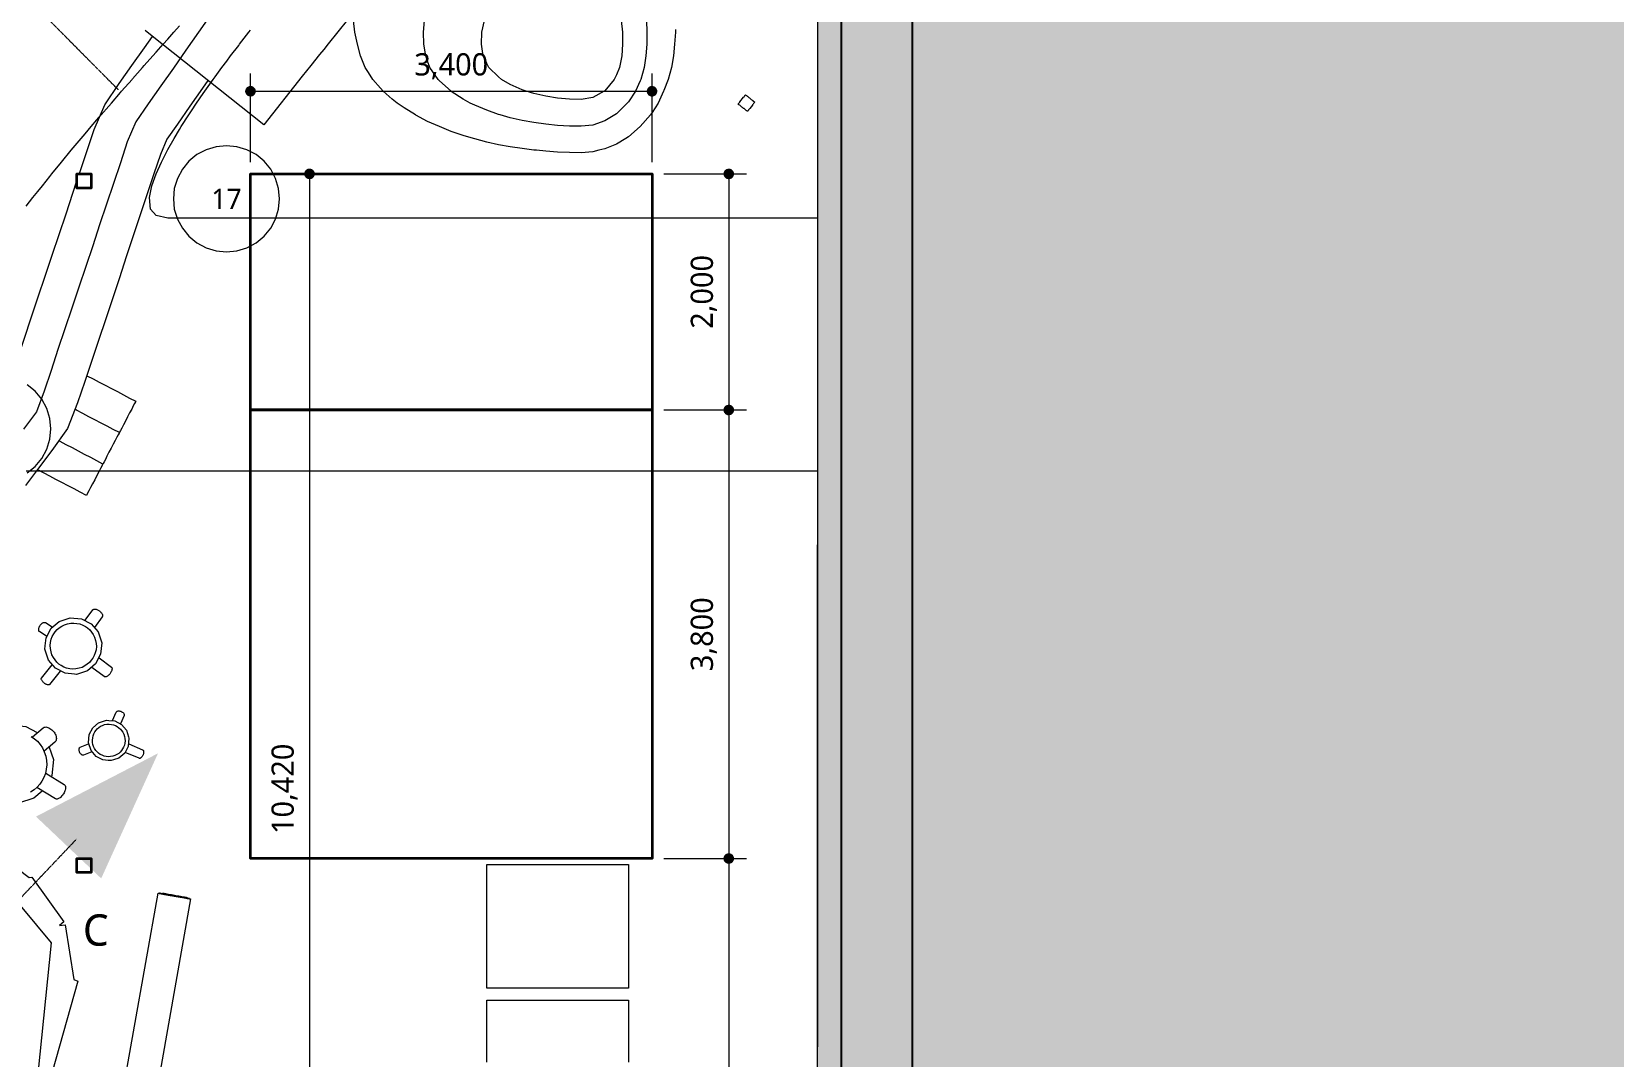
# Model space of a CAD drawing. Header units: millimetres. Extents: x -100577 to 287200, y -212120 to 238461.
# Drawn here: x 76641 to 90043, y 28818 to 37508 of the extents above; entities that cross this region are included whole.
import ezdxf

# ---------------------------------------------------------------- set-up
doc = ezdxf.new("R2010")
doc.units = ezdxf.units.MM
doc.linetypes.add('DASHDOT', pattern=[3.556, 2.54, -0.508, 0, -0.508])
for name, color, linetype, lineweight in [('04_切断（機械室などの塊）', 7, 'Continuous', 35), ('10_見えがかり', 7, 'Continuous', 13), ('30_敷地・外構', 8, 'Continuous', 9), ('40_通り芯', 1, 'DASHDOT', 9), ('41_通り芯の符号', 1, 'Continuous', 13), ('50_寸法', 3, 'Continuous', 9), ('70_断面の位置', 6, 'DASHDOT', 9), ('90_図枠', 7, 'Continuous', 25)]:
    doc.layers.add(name, color=color, linetype=linetype, lineweight=lineweight)
doc.styles.add('JP', font='NotoSansCJKjp-Regular.otf')

msp = doc.modelspace()

# ---------------------------------------------------------------- hatches: boundary and pattern name
at = {"layer": '30_敷地・外構'}
msp.add_hatch(color=8, dxfattribs=at).paths.add_polyline_path([(203769, 214442), (243430, 177722), (287200, 133010), (281793, -51921), (240886, -149401), (236610, -153248), (133668, -201677), (129226, -203200), (92493, -208829), (80789, -210335), (60528, -212120), (29240, -207579), (4134, -203331), (-18461, -198214), (-25999, -196278), (-94564, -156949), (-100577, -152009), (-15558, -27277), (128293, -27286), (128295, 900), (83295, 903), (83298, 56906), (50292, 56910), (20297, 12904), (20298, 907), (3653, 908), (165571, 238461)])
at = {"layer": '50_寸法'}
for points in [[(78529, 36975), (78523, 36968), (78516, 36963), (78508, 36960), (78499, 36958), (78490, 36958), (78482, 36960), (78473, 36963), (78466, 36968), (78460, 36974), (78455, 36981), (78451, 36989), (78449, 36998), (78449, 37007), (78451, 37015), (78454, 37023), (78459, 37031), (78465, 37037), (78472, 37042), (78480, 37046), (78489, 37048), (78498, 37048), (78506, 37046), (78515, 37043), (78522, 37038), (78528, 37032), (78533, 37025), (78537, 37017), (78539, 37008), (78539, 36999), (78537, 36990), (78534, 36982)], [(81929, 36975), (81923, 36968), (81916, 36963), (81908, 36960), (81899, 36958), (81890, 36958), (81882, 36959), (81873, 36963), (81866, 36967), (81860, 36974), (81855, 36981), (81851, 36989), (81849, 36998), (81849, 37006), (81851, 37015), (81854, 37023), (81859, 37031), (81865, 37037), (81872, 37042), (81880, 37046), (81889, 37047), (81898, 37047), (81906, 37046), (81915, 37043), (81922, 37038), (81928, 37032), (81933, 37024), (81937, 37016), (81939, 37008), (81939, 36999), (81937, 36990), (81934, 36982)], [(79029, 36275), (79023, 36268), (79016, 36263), (79008, 36260), (78999, 36258), (78990, 36258), (78982, 36260), (78973, 36263), (78966, 36268), (78960, 36274), (78955, 36281), (78951, 36289), (78949, 36298), (78949, 36307), (78951, 36315), (78954, 36323), (78959, 36331), (78965, 36337), (78972, 36342), (78980, 36346), (78989, 36348), (78998, 36348), (79006, 36346), (79015, 36343), (79022, 36338), (79028, 36332), (79033, 36325), (79037, 36317), (79039, 36308), (79039, 36299), (79037, 36290), (79034, 36282)], [(82579, 36275), (82573, 36268), (82566, 36263), (82558, 36260), (82549, 36258), (82540, 36258), (82532, 36259), (82523, 36263), (82516, 36267), (82510, 36274), (82505, 36281), (82501, 36289), (82499, 36298), (82499, 36306), (82501, 36315), (82504, 36323), (82509, 36331), (82515, 36337), (82522, 36342), (82530, 36345), (82539, 36347), (82548, 36347), (82556, 36346), (82565, 36343), (82572, 36338), (82578, 36332), (82583, 36324), (82587, 36316), (82589, 36308), (82589, 36299), (82587, 36290), (82584, 36282)], [(82579, 34275), (82573, 34268), (82566, 34263), (82558, 34260), (82549, 34258), (82540, 34258), (82531, 34259), (82523, 34263), (82516, 34267), (82510, 34274), (82505, 34281), (82501, 34289), (82499, 34298), (82499, 34306), (82501, 34315), (82504, 34323), (82509, 34331), (82515, 34337), (82522, 34342), (82530, 34345), (82539, 34347), (82548, 34347), (82556, 34346), (82565, 34343), (82572, 34338), (82578, 34332), (82583, 34324), (82587, 34316), (82589, 34308), (82589, 34299), (82587, 34290), (82584, 34282)], [(82579, 34275), (82573, 34268), (82566, 34263), (82558, 34260), (82549, 34258), (82540, 34258), (82531, 34259), (82523, 34263), (82516, 34267), (82510, 34274), (82505, 34281), (82501, 34289), (82499, 34298), (82499, 34306), (82501, 34315), (82504, 34323), (82509, 34331), (82515, 34337), (82522, 34342), (82530, 34345), (82539, 34347), (82548, 34347), (82556, 34346), (82565, 34343), (82572, 34338), (82578, 34332), (82583, 34324), (82587, 34316), (82589, 34308), (82589, 34299), (82587, 34290), (82584, 34282)], [(82579, 30475), (82573, 30468), (82566, 30463), (82557, 30460), (82549, 30458), (82540, 30458), (82531, 30459), (82523, 30463), (82516, 30467), (82509, 30474), (82504, 30481), (82501, 30489), (82499, 30498), (82499, 30506), (82500, 30515), (82504, 30523), (82508, 30531), (82515, 30537), (82522, 30542), (82530, 30545), (82539, 30547), (82547, 30547), (82556, 30546), (82564, 30543), (82572, 30538), (82578, 30532), (82583, 30524), (82587, 30516), (82588, 30508), (82589, 30499), (82587, 30490), (82584, 30482)], [(82579, 30475), (82573, 30468), (82566, 30463), (82557, 30460), (82549, 30458), (82540, 30458), (82531, 30459), (82523, 30463), (82516, 30467), (82509, 30474), (82504, 30481), (82501, 30489), (82499, 30498), (82499, 30506), (82500, 30515), (82504, 30523), (82508, 30531), (82515, 30537), (82522, 30542), (82530, 30545), (82539, 30547), (82547, 30547), (82556, 30546), (82564, 30543), (82572, 30538), (82578, 30532), (82583, 30524), (82587, 30516), (82588, 30508), (82589, 30499), (82587, 30490), (82584, 30482)]]:
    msp.add_hatch(color=7, dxfattribs=at).paths.add_polyline_path(points)
at = {"layer": '70_断面の位置'}
msp.add_hatch(color=7, dxfattribs=at).paths.add_polyline_path([(76678, 30858), (77711, 31394), (77230, 30334)])

# ---------------------------------------------------------------- linework, layer by layer
at = {"layer": '04_切断（機械室などの塊）'}
for points in [[(77144, 36298), (77144, 36293), (77144, 36288), (77144, 36283), (77144, 36278), (77144, 36273), (77144, 36268), (77144, 36263), (77144, 36258), (77144, 36253), (77144, 36248), (77144, 36243), (77144, 36238), (77144, 36233), (77144, 36228), (77144, 36223), (77144, 36218), (77144, 36213), (77144, 36208), (77144, 36203), (77144, 36198), (77144, 36193), (77144, 36188), (77144, 36183), (77139, 36183), (77134, 36183), (77129, 36183), (77124, 36183), (77119, 36183), (77114, 36183), (77109, 36183), (77104, 36183), (77099, 36183), (77094, 36183), (77089, 36183), (77084, 36183), (77079, 36183), (77074, 36183), (77069, 36183), (77064, 36183), (77059, 36183), (77054, 36183), (77049, 36183), (77044, 36183), (77039, 36183), (77034, 36183), (77029, 36183), (77024, 36183), (77024, 36188), (77024, 36193), (77024, 36198), (77024, 36203), (77024, 36208), (77024, 36213), (77024, 36218), (77024, 36223), (77024, 36228), (77024, 36233), (77024, 36238), (77024, 36243), (77024, 36248), (77024, 36253), (77024, 36258), (77024, 36263), (77024, 36268), (77024, 36273), (77024, 36278), (77024, 36283), (77024, 36288), (77024, 36293), (77024, 36298), (77024, 36303), (77029, 36303), (77034, 36303), (77039, 36303), (77044, 36303), (77049, 36303), (77054, 36303), (77059, 36303), (77064, 36303), (77069, 36303), (77074, 36303), (77079, 36303), (77084, 36303), (77089, 36303), (77094, 36303), (77099, 36303), (77104, 36303), (77109, 36303), (77114, 36303), (77119, 36303), (77124, 36303), (77129, 36303), (77134, 36303), (77139, 36303), (77144, 36303), (77144, 36298)], [(81894, 35179), (81894, 34303), (80219, 34303), (78494, 34303), (78494, 35288), (78494, 36303), (80404, 36303), (81894, 36303), (81894, 35179)], [(81894, 32168), (81894, 30503), (80218, 30503), (78494, 30503), (78494, 32375), (78494, 34303), (80404, 34303), (81894, 34303), (81894, 32168)], [(77144, 30498), (77144, 30493), (77144, 30488), (77144, 30483), (77144, 30478), (77144, 30473), (77144, 30468), (77144, 30463), (77144, 30458), (77144, 30453), (77144, 30448), (77144, 30443), (77144, 30438), (77144, 30433), (77144, 30428), (77144, 30423), (77144, 30418), (77144, 30413), (77144, 30408), (77144, 30403), (77144, 30398), (77144, 30393), (77144, 30388), (77144, 30383), (77138, 30383), (77134, 30383), (77128, 30383), (77124, 30383), (77118, 30383), (77114, 30383), (77108, 30383), (77104, 30383), (77098, 30383), (77094, 30383), (77088, 30383), (77084, 30383), (77078, 30383), (77074, 30383), (77068, 30383), (77064, 30383), (77058, 30383), (77054, 30383), (77048, 30383), (77044, 30383), (77038, 30383), (77034, 30383), (77028, 30383), (77024, 30383), (77024, 30388), (77024, 30393), (77024, 30398), (77024, 30403), (77024, 30408), (77024, 30413), (77024, 30418), (77024, 30423), (77024, 30428), (77024, 30433), (77024, 30438), (77024, 30443), (77024, 30448), (77024, 30453), (77024, 30458), (77024, 30463), (77024, 30468), (77024, 30473), (77024, 30478), (77024, 30483), (77024, 30488), (77024, 30493), (77024, 30498), (77024, 30503), (77029, 30503), (77034, 30503), (77039, 30503), (77044, 30503), (77049, 30503), (77054, 30503), (77059, 30503), (77064, 30503), (77069, 30503), (77074, 30503), (77079, 30503), (77084, 30503), (77089, 30503), (77094, 30503), (77099, 30503), (77104, 30503), (77109, 30503), (77114, 30503), (77119, 30503), (77124, 30503), (77129, 30503), (77134, 30503), (77139, 30503), (77144, 30503), (77144, 30498)]]:
    msp.add_lwpolyline(points, dxfattribs=at)
at = {"layer": '10_見えがかり'}
for points in [[(79478, 37815), (79151, 37404), (79115, 37358), (79078, 37313), (79006, 37221), (78969, 37176), (78933, 37130), (78606, 36719), (77647, 37482), (77602, 37518)], [(77260, 36889), (77383, 37068), (77490, 37220), (77596, 37372), (77663, 37467)], [(78133, 37093), (78088, 37028), (77981, 36876), (77875, 36724), (77785, 36598), (77732, 36468), (77677, 36303), (77442, 35599), (77384, 35423), (77090, 34543), (77030, 34362), (76946, 34145), (76811, 33960), (76700, 33811), (76589, 33663)], [(77045, 36305), (77108, 36493), (77170, 36680), (77260, 36889)], [(82639, 36914), (82670, 36953), (82673, 36957), (82676, 36960), (82681, 36966), (82682, 36968), (82683, 36970), (82686, 36973), (82689, 36970), (82693, 36968), (82696, 36965), (82699, 36962), (82702, 36960), (82709, 36955), (82712, 36952), (82715, 36950), (82719, 36947), (82732, 36937), (82735, 36934), (82738, 36931), (82741, 36929), (82745, 36926), (82748, 36924), (82751, 36921), (82764, 36911), (82762, 36907), (82759, 36904), (82757, 36901), (82754, 36898), (82751, 36894), (82749, 36891), (82746, 36888), (82744, 36885), (82723, 36858), (82720, 36855), (82718, 36852), (82715, 36849), (82712, 36845), (82710, 36842), (82707, 36839), (82705, 36836), (82702, 36832), (82699, 36835), (82696, 36838), (82692, 36840), (82689, 36843), (82686, 36845), (82682, 36848), (82679, 36851), (82676, 36853), (82673, 36856), (82669, 36858), (82666, 36861), (82660, 36866), (82656, 36869), (82653, 36871), (82650, 36874), (82643, 36879), (82640, 36882), (82637, 36884), (82630, 36889), (82627, 36892), (82624, 36895), (82626, 36898), (82628, 36899), (82629, 36901), (82634, 36908), (82637, 36911), (82639, 36914)], [(76521, 34732), (76697, 35261), (76756, 35437), (76814, 35613), (76932, 35965), (76990, 36141), (77022, 36236)], [(77109, 34593), (77109, 34593), (77161, 34566), (77213, 34539), (77264, 34512), (77316, 34485), (77368, 34458), (77419, 34431), (77471, 34404), (77523, 34377), (77520, 34372), (77513, 34359), (77502, 34338), (77488, 34310), (77471, 34278), (77453, 34244), (77435, 34209), (77418, 34177), (77404, 34150), (77393, 34129), (77386, 34115), (77384, 34111), (77332, 34138), (77280, 34165), (77229, 34192), (77177, 34219), (77125, 34246), (77074, 34273), (77022, 34300), (77011, 34306)], [(77383, 34109), (77381, 34106), (77374, 34093), (77363, 34072), (77349, 34044), (77332, 34012), (77314, 33978), (77296, 33944), (77279, 33912), (77265, 33884), (77254, 33863), (77247, 33850), (77244, 33845), (77193, 33872), (77141, 33899), (77089, 33926), (77038, 33953), (76986, 33981), (76934, 34008), (76883, 34035), (76872, 34040)], [(77243, 33843), (77242, 33841), (77235, 33827), (77224, 33806), (77209, 33779), (77193, 33747), (77175, 33712), (77157, 33678), (77140, 33646), (77125, 33618), (77114, 33597), (77107, 33584), (77105, 33579), (77053, 33607), (77002, 33634), (76950, 33661), (76898, 33688), (76847, 33715), (76795, 33742), (76692, 33796), (76691, 33796)], [(77094, 32521), (77159, 32609), (77161, 32612)], [(77161, 32612), (77164, 32613), (77168, 32615), (77172, 32616), (77177, 32616), (77182, 32615), (77187, 32614), (77193, 32612), (77199, 32610), (77204, 32607), (77209, 32604), (77214, 32600), (77219, 32597), (77224, 32593), (77228, 32588), (77232, 32583), (77235, 32578), (77238, 32573), (77240, 32569), (77241, 32564), (77242, 32560), (77241, 32556), (77240, 32553), (77239, 32550), (77173, 32461)], [(76701, 32444), (76702, 32449), (76703, 32455), (76704, 32460), (76706, 32465), (76709, 32471), (76711, 32475), (76714, 32480), (76718, 32484), (76722, 32489), (76726, 32493), (76730, 32496), (76735, 32499), (76739, 32501), (76744, 32502), (76748, 32503), (76751, 32503), (76755, 32502), (76757, 32501), (76816, 32465)], [(76768, 32387), (76710, 32423), (76707, 32425), (76705, 32427), (76703, 32430), (76702, 32434), (76701, 32439), (76701, 32444)], [(76763, 32373), (76763, 32373), (76805, 32453), (76873, 32512), (76966, 32543), (77064, 32534), (77144, 32492), (77203, 32423), (77234, 32330), (77225, 32233), (77183, 32153), (77114, 32094), (77021, 32063), (77003, 32065), (76924, 32072), (76843, 32114), (76784, 32183), (76754, 32276), (76754, 32276), (76756, 32304), (76763, 32373), (76763, 32373)], [(76828, 32405), (76841, 32424), (76857, 32442), (76875, 32458), (76897, 32472), (76920, 32483), (76945, 32492), (76972, 32497), (76999, 32498), (77025, 32495), (77050, 32490), (77074, 32481), (77096, 32469), (77115, 32456), (77133, 32440), (77149, 32421), (77163, 32400), (77174, 32377), (77183, 32351), (77188, 32325), (77189, 32298), (77186, 32272), (77180, 32246), (77171, 32222), (77160, 32201), (77146, 32182), (77131, 32164), (77112, 32148), (77091, 32134), (77068, 32122), (77042, 32114), (77016, 32109), (76989, 32108), (76963, 32110), (76937, 32116), (76913, 32125), (76892, 32137), (76872, 32150), (76855, 32166), (76839, 32185), (76825, 32206), (76813, 32229), (76805, 32254), (76800, 32281), (76799, 32308), (76801, 32334), (76807, 32360), (76816, 32383), (76828, 32405)], [(77212, 32203), (77316, 32125), (77318, 32123), (77320, 32120), (77321, 32117), (77322, 32113), (77322, 32108), (77321, 32103), (77320, 32097), (77318, 32091), (77315, 32086), (77312, 32080), (77309, 32075), (77306, 32070), (77302, 32065), (77298, 32060), (77293, 32056), (77288, 32052), (77283, 32048), (77278, 32045), (77273, 32043), (77269, 32042), (77265, 32041), (77261, 32041), (77258, 32042), (77255, 32044), (77151, 32122)], [(76723, 32024), (76723, 32027), (76723, 32029), (76725, 32031), (76814, 32145)], [(76883, 32091), (76793, 31978), (76792, 31976), (76789, 31975), (76786, 31974), (76783, 31974), (76779, 31974), (76775, 31975), (76770, 31976), (76765, 31978), (76760, 31980), (76756, 31983), (76751, 31986), (76747, 31989), (76743, 31993), (76739, 31996), (76735, 32000), (76732, 32004), (76729, 32009), (76726, 32013), (76724, 32017), (76723, 32021), (76723, 32024)], [(76500, 31630), (76514, 31629), (76591, 31622), (76689, 31570)], [(77257, 31668), (77274, 31674), (77295, 31672), (77344, 31668), (77401, 31638), (77443, 31589), (77443, 31589), (77461, 31535), (77465, 31522), (77459, 31453), (77429, 31396), (77380, 31353), (77335, 31339), (77313, 31332), (77288, 31334), (77244, 31338), (77186, 31368), (77144, 31417), (77122, 31483), (77129, 31553), (77159, 31610), (77208, 31652), (77257, 31668)], [(77176, 31575), (77186, 31589), (77197, 31601), (77210, 31613), (77225, 31623), (77242, 31631), (77259, 31637), (77278, 31640), (77297, 31641), (77316, 31639), (77334, 31635), (77351, 31629), (77366, 31620), (77380, 31611), (77392, 31600), (77403, 31587), (77413, 31572), (77421, 31555), (77427, 31537), (77431, 31519), (77432, 31500), (77430, 31481), (77426, 31463), (77419, 31446), (77411, 31431), (77402, 31417), (77391, 31405), (77378, 31393), (77363, 31383), (77346, 31375), (77328, 31369), (77309, 31366), (77290, 31365), (77272, 31367), (77254, 31371), (77237, 31377), (77221, 31385), (77208, 31395), (77195, 31406), (77184, 31419), (77174, 31434), (77166, 31451), (77160, 31469), (77157, 31487), (77156, 31506), (77158, 31525), (77162, 31543), (77168, 31560), (77176, 31575)], [(77327, 31672), (77357, 31743), (77359, 31745), (77361, 31747)], [(77361, 31747), (77363, 31749), (77366, 31751), (77369, 31752), (77373, 31753), (77378, 31753), (77382, 31753), (77387, 31752), (77391, 31751), (77395, 31750), (77399, 31748), (77403, 31746), (77407, 31744), (77411, 31742), (77415, 31739), (77418, 31736), (77421, 31732), (77423, 31729), (77424, 31726), (77425, 31722), (77425, 31719), (77425, 31717), (77424, 31714), (77394, 31644)], [(76638, 31537), (76665, 31518), (76690, 31496), (76712, 31470), (76732, 31440), (76748, 31407), (76760, 31371), (76767, 31334), (76769, 31296), (76765, 31259), (76757, 31223), (76744, 31189), (76728, 31159), (76709, 31132), (76687, 31107), (76661, 31084), (76631, 31065)], [(76647, 31533), (76738, 31609), (76743, 31612), (76748, 31615), (76755, 31616), (76762, 31617), (76770, 31616), (76779, 31613), (76787, 31610), (76796, 31605), (76804, 31600), (76812, 31594), (76819, 31587), (76825, 31580), (76831, 31573), (76836, 31564), (76841, 31556), (76845, 31547), (76848, 31537), (76850, 31528), (76851, 31520), (76850, 31512), (76848, 31504), (76846, 31498), (76842, 31493), (76838, 31489), (76748, 31413)], [(76790, 31446), (76825, 31341), (76813, 31206), (76809, 31199)], [(77042, 31427), (77043, 31431), (77044, 31435), (77045, 31439), (77047, 31442), (77049, 31444), (77051, 31446), (77053, 31447), (77123, 31475)], [(77150, 31407), (77080, 31379), (77078, 31378), (77075, 31378), (77072, 31378), (77069, 31379), (77065, 31381), (77062, 31383), (77059, 31386), (77056, 31389), (77053, 31393), (77050, 31397), (77048, 31401), (77047, 31405), (77045, 31409), (77044, 31414), (77043, 31418), (77042, 31423), (77042, 31427)], [(77463, 31473), (77581, 31423), (77583, 31421), (77585, 31420), (77587, 31417), (77588, 31414), (77589, 31411), (77589, 31407), (77589, 31403), (77589, 31398), (77588, 31393), (77587, 31389), (77586, 31384), (77584, 31380), (77582, 31376), (77580, 31372), (77577, 31367), (77574, 31364), (77571, 31360), (77568, 31357), (77565, 31355), (77562, 31353), (77559, 31352), (77556, 31351), (77554, 31351), (77551, 31352), (77434, 31402)], [(76760, 31226), (76917, 31131), (76920, 31128), (76923, 31125), (76926, 31120), (76927, 31114), (76928, 31107), (76928, 31100), (76927, 31092), (76925, 31083), (76922, 31075), (76919, 31067), (76915, 31059), (76911, 31051), (76906, 31044), (76901, 31037), (76895, 31030), (76888, 31023), (76882, 31018), (76875, 31013), (76869, 31010), (76862, 31007), (76857, 31006), (76851, 31006), (76847, 31007), (76843, 31008), (76685, 31103)], [(76730, 31074), (76660, 31014), (76531, 30972), (76451, 30979)], [(75066, 30433), (75065, 30461), (75476, 30651), (75511, 30615), (75515, 30662), (75995, 30669), (76227, 30613), (76231, 30599), (76433, 30484), (76621, 30343), (76644, 30344), (76914, 29967), (76878, 29936), (76925, 29942), (76997, 29479), (77033, 29465), (76479, 27502), (75724, 25403), (75478, 25037), (75280, 25025)], [(75250, 25023), (75248, 25023), (75693, 25643), (76695, 28678), (76809, 29788), (76309, 30387), (75749, 30518), (75035, 30217), (74494, 29008), (73483, 26191), (73493, 25403), (74038, 24833), (74510, 24717)], [(80994, 30453), (81094, 30453), (81194, 30453), (81294, 30453), (81394, 30453), (81594, 30453), (81694, 30453), (81694, 30365), (81694, 30278), (81694, 30190), (81694, 30103), (81694, 30015), (81694, 29928), (81694, 29840), (81694, 29753), (81694, 29665), (81694, 29578), (81694, 29490), (81694, 29403), (81594, 29403), (81494, 29403), (81394, 29403), (81294, 29403), (81194, 29403), (81094, 29403), (80994, 29403), (80894, 29403), (80794, 29403), (80694, 29403), (80594, 29403), (80494, 29403), (80494, 29490), (80494, 29665), (80494, 29753), (80494, 29840), (80494, 29928), (80494, 30015), (80494, 30190), (80494, 30278), (80494, 30453), (80594, 30453), (80694, 30453), (80794, 30453), (80994, 30453)], [(77400, 28446), (77711, 30209), (77712, 30208), (77715, 30208), (77721, 30207), (77729, 30206)], [(77729, 30206), (77739, 30204), (77752, 30202), (77766, 30199), (77782, 30196), (77798, 30193), (77815, 30190), (77833, 30187), (77849, 30184), (77866, 30181), (77883, 30178), (77900, 30175), (77917, 30172), (77932, 30170), (77947, 30167), (77959, 30165), (77969, 30163), (77977, 30162), (77983, 30161), (77986, 30160), (77987, 30160), (77676, 28397)], [(77723, 30209), (77723, 30212), (77724, 30211), (77727, 30211), (77732, 30210)], [(77732, 30210), (77739, 30209), (77749, 30207), (77760, 30205), (77773, 30203), (77788, 30200), (77803, 30198), (77819, 30195), (77835, 30192), (77850, 30189), (77865, 30187), (77881, 30184), (77897, 30181), (77912, 30178), (77926, 30176), (77940, 30173), (77951, 30171), (77961, 30170), (77968, 30168), (77973, 30168), (77976, 30167), (77977, 30167), (77976, 30164)], [(77748, 30209), (77748, 30210), (77749, 30210), (77751, 30210), (77755, 30209), (77761, 30208)], [(77761, 30208), (77769, 30207), (77778, 30205), (77789, 30203), (77800, 30201), (77813, 30199), (77825, 30197), (77838, 30194), (77850, 30192), (77863, 30190), (77875, 30188), (77888, 30186), (77901, 30183), (77912, 30181), (77923, 30179), (77932, 30178), (77940, 30176), (77946, 30175), (77950, 30175), (77952, 30174), (77953, 30174), (77953, 30173)], [(76804, 29791), (76806, 29784)], [(80494, 28778), (80494, 28865), (80494, 28953), (80494, 29040), (80494, 29128), (80494, 29215), (80494, 29303), (80594, 29303), (80694, 29303), (80894, 29303), (80994, 29303)], [(80994, 29303), (81094, 29303), (81194, 29303), (81294, 29303), (81494, 29303), (81694, 29303), (81694, 29215), (81694, 29128), (81694, 29040), (81694, 28953), (81694, 28865), (81694, 28778)]]:
    msp.add_lwpolyline(points, dxfattribs=at)
at = {"layer": '30_敷地・外構'}
for points in [[(236610, -153248), (133668, -201677), (129226, -203200), (92493, -208829), (80789, -210335), (60528, -212120), (29240, -207579), (4134, -203331), (-18461, -198214), (-25999, -196278), (-94564, -156949), (-100577, -152009), (-15558, -27277), (128293, -27286), (128295, 900), (83295, 903), (83298, 56906), (50292, 56910), (20297, 12904), (20298, 907), (3653, 908), (165571, 238461)], [(83295, 56903), (83292, 900), (20301, 904), (20300, 12903), (50294, 56907), (83295, 56903)], [(78161, 37656), (78055, 37504), (77948, 37352), (77842, 37200), (77735, 37048), (77629, 36896), (77523, 36744), (77451, 36574), (77392, 36398), (77334, 36222), (77275, 36046), (77216, 35870), (77158, 35694), (77099, 35518), (77040, 35342), (76982, 35166), (76923, 34990), (76864, 34814), (76805, 34638), (76747, 34461), (76683, 34288), (76571, 34140)], [(76594, 36030), (76652, 36103), (76694, 36155), (76732, 36203), (76794, 36280), (76812, 36303), (76894, 36402), (76895, 36403), (76977, 36503), (76994, 36523), (77061, 36603), (77094, 36642), (77145, 36703), (77194, 36760), (77231, 36803), (77294, 36876), (77317, 36903), (77394, 36992), (77403, 37003), (77491, 37103), (77494, 37107), (77579, 37203), (77594, 37220), (77667, 37303), (77694, 37333), (77756, 37403), (77794, 37445), (77846, 37503), (77894, 37556)], [(82094, 37527), (82093, 37503), (82085, 37403), (82075, 37303), (82059, 37203), (82032, 37103), (81994, 37008), (81992, 37003), (81946, 36903), (81894, 36824), (81880, 36803), (81794, 36703), (81794, 36703), (81694, 36616), (81673, 36603), (81594, 36554), (81494, 36514), (81445, 36503), (81394, 36490), (81294, 36482), (81194, 36483), (81094, 36487), (80994, 36495), (80916, 36503), (80894, 36505), (80794, 36517), (80694, 36532), (80594, 36550), (80494, 36573), (80394, 36599), (80383, 36603), (80294, 36629), (80194, 36663), (80094, 36703), (80094, 36703), (79994, 36748), (79894, 36800), (79890, 36803), (79794, 36862), (79735, 36903), (79694, 36937), (79618, 37003), (79594, 37030), (79530, 37103), (79494, 37161), (79466, 37203), (79425, 37303), (79399, 37403), (79394, 37428), (79377, 37503), (79365, 37603)], [(81848, 37603), (81851, 37503), (81849, 37403), (81843, 37303), (81828, 37203), (81799, 37103), (81794, 37092), (81753, 37003), (81694, 36914), (81685, 36903), (81594, 36813), (81579, 36803), (81494, 36752), (81394, 36717), (81294, 36706), (81194, 36708), (81094, 36714), (80994, 36724), (80894, 36737), (80794, 36756), (80694, 36779), (80607, 36803), (80594, 36807), (80494, 36842), (80394, 36884), (80354, 36903), (80294, 36937), (80194, 37001), (80192, 37003), (80094, 37092), (80083, 37103), (80014, 37203), (79994, 37258), (79978, 37303), (79963, 37403), (79960, 37503), (79967, 37603)], [(81634, 37603), (81643, 37503), (81644, 37403), (81638, 37303), (81619, 37203), (81594, 37142), (81573, 37103), (81494, 37007), (81488, 37003), (81394, 36951), (81294, 36933), (81194, 36936), (81094, 36945), (80994, 36961), (80894, 36983), (80828, 37003), (80794, 37015), (80694, 37061), (80619, 37103), (80594, 37124), (80511, 37203), (80494, 37237), (80464, 37303), (80450, 37403), (80454, 37503), (80475, 37603)], [(83294, 35928), (83194, 35928), (83094, 35928), (82994, 35928), (82894, 35928), (82794, 35928), (82694, 35928), (82594, 35928), (82494, 35928), (82394, 35928), (82294, 35928), (82194, 35928), (82094, 35928), (81994, 35928), (81894, 35928), (81794, 35928), (81694, 35928), (81594, 35928), (81494, 35928), (81394, 35928), (81294, 35928), (81194, 35928), (81094, 35928), (80994, 35928), (80894, 35928), (80794, 35928), (80694, 35928), (80594, 35928), (80494, 35928), (80394, 35928), (80294, 35928), (80194, 35928), (80094, 35928), (79994, 35928), (79894, 35928), (79794, 35928), (79694, 35928), (79594, 35928), (79494, 35928), (79394, 35928), (79294, 35928), (79194, 35928), (79094, 35928), (78994, 35928), (78894, 35928), (78794, 35928), (78694, 35928), (78594, 35928), (78494, 35928), (78394, 35928), (78294, 35928), (78194, 35928), (78094, 35928), (77994, 35928), (77894, 35928), (77794, 35929), (77694, 35949), (77648, 36003), (77639, 36103), (77660, 36203), (77694, 36303), (77694, 36304), (77741, 36403), (77790, 36503), (77794, 36509), (77848, 36603), (77894, 36680), (77908, 36703), (77972, 36803), (77994, 36836), (78038, 36903), (78094, 36984), (78107, 37003), (78178, 37103), (78194, 37124), (78252, 37203), (78294, 37259), (78326, 37303), (78394, 37392), (78402, 37403), (78481, 37503), (78494, 37520)], [(83294, 33784), (83194, 33784), (83094, 33784), (82994, 33784), (82894, 33784), (82794, 33784), (82694, 33784), (82594, 33784), (82494, 33784), (82394, 33784), (82294, 33784), (82194, 33784), (82094, 33784), (81994, 33784), (81894, 33784), (81794, 33784), (81694, 33784), (81594, 33784), (81494, 33784), (81394, 33784), (81294, 33784), (81194, 33784), (81094, 33784), (80994, 33784), (80894, 33784), (80794, 33784), (80694, 33784), (80594, 33784), (80494, 33784), (80394, 33784), (80294, 33785), (80194, 33785), (80094, 33785), (79994, 33785), (79894, 33785), (79794, 33785), (79694, 33785), (79594, 33785), (79494, 33785), (79394, 33785), (79294, 33785), (79194, 33785), (79094, 33785), (78994, 33785), (78894, 33785), (78794, 33785), (78694, 33785), (78594, 33785), (78494, 33785), (78394, 33785), (78294, 33785), (78194, 33785), (78094, 33785), (77994, 33785), (77894, 33785), (77794, 33785), (77694, 33785), (77594, 33785), (77494, 33785), (77394, 33785), (77294, 33785), (77194, 33785), (77094, 33785), (76994, 33785), (76894, 33785), (76794, 33785), (76694, 33785), (76594, 33785)]]:
    msp.add_lwpolyline(points, dxfattribs=at)
at = {"layer": '40_通り芯'}
msp.add_lwpolyline([(77375, 37015), (63716, 50791)], dxfattribs=at)
at = {"layer": '41_通り芯の符号'}
for points in [[(78741, 36092), (78732, 36180), (78707, 36264), (78665, 36342), (78609, 36410), (78541, 36466), (78463, 36508), (78379, 36533), (78291, 36542), (78203, 36533), (78119, 36508), (78041, 36466), (77973, 36410), (77917, 36342), (77875, 36264), (77849, 36180), (77841, 36092), (77849, 36004), (77875, 35920), (77917, 35842), (77973, 35774), (78041, 35718), (78119, 35676), (78203, 35651), (78291, 35642), (78379, 35651), (78463, 35676), (78541, 35718), (78609, 35774), (78665, 35842), (78707, 35920), (78732, 36004), (78741, 36092)], [(76804, 34143), (76795, 34231), (76770, 34315), (76728, 34393), (76672, 34461), (76604, 34517)], [(76604, 33769), (76672, 33825), (76728, 33893), (76770, 33971), (76795, 34055), (76804, 34143)]]:
    msp.add_lwpolyline(points, dxfattribs=at)
at = {"layer": '50_寸法'}
for points in [[(78494, 36403), (78494, 37153)], [(81894, 36403), (81894, 37153)], [(78494, 37003), (81894, 37003)], [(78994, 36303), (78993, 25883)], [(81994, 36303), (82694, 36303)], [(82544, 36303), (82544, 34303)], [(81994, 34303), (82694, 34303)], [(82544, 34303), (82544, 30503)], [(81994, 30503), (82694, 30503)], [(82544, 30503), (82543, 25883)]]:
    msp.add_lwpolyline(points, dxfattribs=at)
at = {"layer": '70_断面の位置'}
msp.add_lwpolyline([(76403, 30016), (77023, 30669)], dxfattribs=at)
at = {"layer": '90_図枠'}
for points in [[(0, 0), (84100, 0), (84100, 59400), (0, 59400)], [(600, 600), (83500, 600), (83500, 58800), (600, 58800)]]:
    msp.add_lwpolyline(points, close=True, dxfattribs=at)

# ---------------------------------------------------------------- texts
at = {"layer": '41_通り芯の符号', "insert": (78291, 36092), "char_height": 172, "attachment_point": 5, "style": 'JP'}
msp.add_mtext('17', dxfattribs=at)
at = {"layer": '50_寸法', "char_height": 187.9, "attachment_point": 8, "style": 'JP'}
for s, insert, rotation in [('3,400', (80194, 37103), 359.9968), ('2,000', (82444, 35303), 89.9968), ('3,800', (82444, 32403), 89.9968), ('10,420', (78894, 31093), 89.9968)]:
    msp.add_mtext(s, dxfattribs=dict(at, insert=insert, rotation=rotation))
at = {"layer": '70_断面の位置', "insert": (77184, 29895), "char_height": 265, "attachment_point": 5, "style": 'JP'}
msp.add_mtext('C', dxfattribs=at)

doc.saveas('drawing.dxf')
